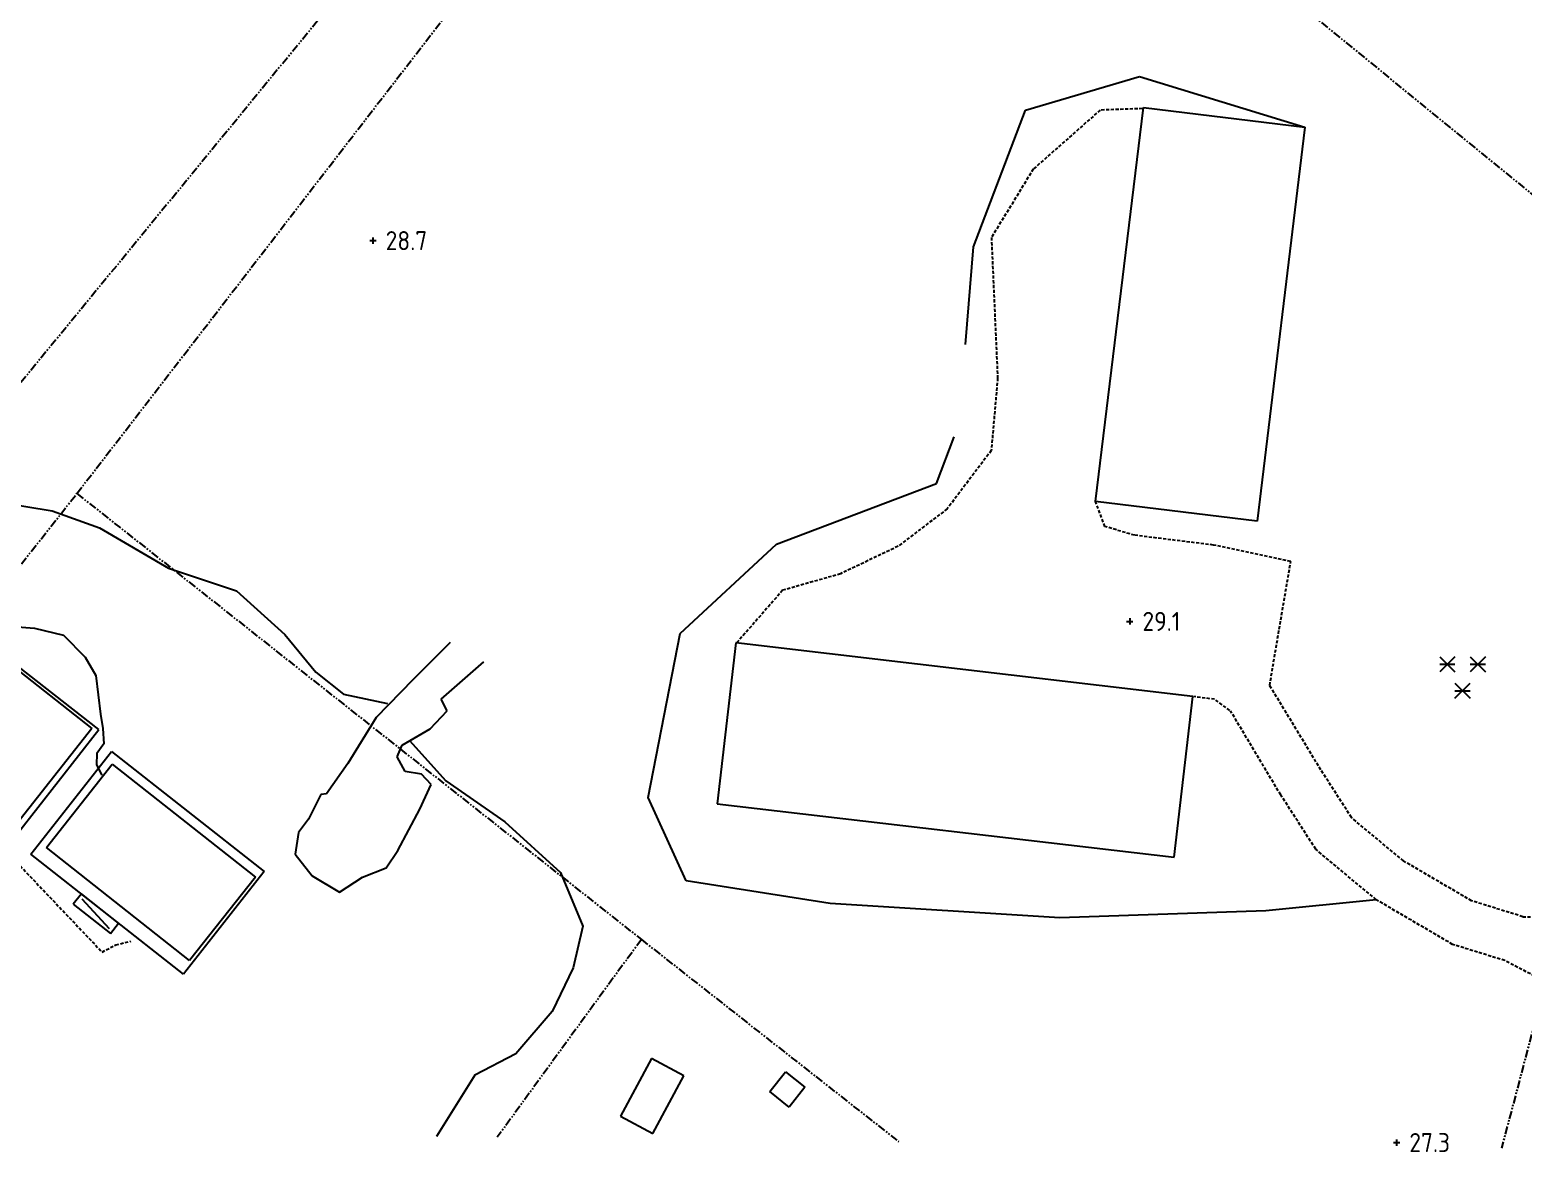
# Model space of a CAD drawing. Header units: metres. Extents: x 139929 to 142176, y 6401995 to 6404420.
# Drawn here: x 140269.7 to 140387.5, y 6401996.5 to 6402084.9 of the extents above; entities that cross this region are included whole.
import ezdxf
from ezdxf.enums import TextEntityAlignment as Align

# ---------------------------------------------------------------- set-up
doc = ezdxf.new("R2010")
doc.units = ezdxf.units.M
doc.header["$LTSCALE"] = 0.5
doc.linetypes.add('DASHED', pattern=[0.75, 0.5, -0.25])
doc.linetypes.add('PHANTOM', pattern=[2.5, 1.25, -0.25, 0.25, -0.25, 0.25, -0.25])
doc.layers.get('0').update_dxf_attribs({"color": 1})
for name, color, linetype in [('M-BEF-BYGGNAD', 3, 'Continuous'), ('M-BEF-EL', 4, 'ELLEDNING'), ('M-BEF-MARKLINJE', 4, 'Continuous'), ('M-BEF-NIVÅ', 4, 'Continuous'), ('M-BEF-STRANDLINJE', 4, 'Continuous'), ('M-BEF-VÄGKANT', 1, 'DASHED'), ('M-GR-FASTIGHETSGRÄNS', 3, 'PHANTOM')]:
    doc.layers.add(name, color=color, linetype=linetype)
doc.styles.add('ISO', font='iso.shx', dxfattribs={"height": 2.5})
doc.styles.get("Standard").update_dxf_attribs({"font": 'simplex8.shx'})
doc.linetypes.add('ELLEDNING', pattern='A,3,-0.5,["E",Standard,S=0.5,R=0,X=0,Y=-0.25],-0.5', length=4)

# ---------------------------------------------------------------- blocks, each defined once
blk = doc.blocks.new('PRI_M_BARRSKOG')
for points in [[(-0.6, 1.48, 0), (-1.8, 0.28, 0)], [(-1.8, 1.48, 0), (-0.6, 0.28, 0)], [(0.6, 1.48, 0), (1.8, 0.28, 0)], [(1.8, 1.48, 0), (0.6, 0.28, 0)], [(-1.8, 0.88, 0), (-0.6, 0.88, 0)], [(0.6, 0.88, 0), (1.8, 0.88, 0)], [(-0.6, -1.8, 0), (0.6, -0.6, 0)], [(-0.6, -0.6, 0), (0.6, -1.8, 0)], [(-0.6, -1.2, 0), (0.6, -1.2, 0)]]:
    blk.add_polyline3d(points)
blk = doc.blocks.new('PRI_NIVÅ_HÖJDPUNKT_ISM')
at = {"color": 7}
for p, q in [((-0.25, 0), (0.25, 0)), ((0, 0.25), (0, -0.25))]:
    blk.add_line(p, q, dxfattribs=at)

msp = doc.modelspace()

# ---------------------------------------------------------------- linework, layer by layer
at = {"layer": 'M-BEF-BYGGNAD'}
for p, q in [((140353.74, 6402047.75), (140357.52, 6402078.8)), ((140357.52, 6402078.8), (140370.25, 6402077.25)), ((140370.25, 6402077.25), (140366.48, 6402046.2)), ((140366.48, 6402046.2), (140353.74, 6402047.75)), ((140325.38, 6402036.61), (140323.9, 6402023.93)), ((140361.42, 6402032.39), (140325.38, 6402036.61)), ((140275.15, 6402029.78), (140267.57, 6402035.71)), ((140268.01, 6402035.07), (140274.61, 6402029.86)), ((140359.93, 6402019.71), (140361.42, 6402032.39)), ((140274.61, 6402029.86), (140268.66, 6402022.33)), ((140268.74, 6402021.59), (140275.15, 6402029.78)), ((140269.79, 6402019.96), (140276.15, 6402028.05)), ((140276.15, 6402028.05), (140288.2, 6402018.58)), ((140271.03, 6402020.49), (140276.22, 6402027.06)), ((140276.22, 6402027.06), (140287.5, 6402018.15)), ((140323.9, 6402023.93), (140359.93, 6402019.71)), ((140281.84, 6402010.49), (140269.79, 6402019.96)), ((140282.31, 6402011.58), (140271.03, 6402020.49)), ((140288.2, 6402018.58), (140281.84, 6402010.49)), ((140287.5, 6402018.15), (140282.31, 6402011.58)), ((140273.78, 6402016.83), (140273.13, 6402016.01)), ((140273.13, 6402016.01), (140276.07, 6402013.7)), ((140276.71, 6402014.52), (140273.78, 6402016.83)), ((140276, 6402014.08), (140273.85, 6402016.41)), ((140276.07, 6402013.7), (140276.71, 6402014.52)), ((140318.72, 6402003.86), (140316.28, 6401999.3)), ((140321.28, 6402002.5), (140318.72, 6402003.86)), ((140318.83, 6401997.93), (140321.28, 6402002.5)), ((140328.05, 6402001.24), (140329.29, 6402002.81)), ((140329.29, 6402002.81), (140330.82, 6402001.6)), ((140329.59, 6402000.03), (140328.05, 6402001.24)), ((140330.82, 6402001.6), (140329.59, 6402000.03)), ((140316.28, 6401999.3), (140318.83, 6401997.93))]:
    msp.add_line(p, q, dxfattribs=at)
at = {"layer": 'M-BEF-EL', "flags": 128}
msp.add_lwpolyline([(140239.02, 6402028), (140239.06, 6402027.67), (140239.7, 6402027.19), (140241.04, 6402028.37), (140243.57, 6402029.87), (140246.37, 6402031.42), (140250.5, 6402032.36), (140252.65, 6402033.76), (140257.47, 6402034.91), (140260.21, 6402033.25), (140263.86, 6402034.69), (140265.52, 6402036.1), (140268.4, 6402037.9), (140270.09, 6402037.78), (140272.37, 6402037.22), (140274.09, 6402035.47), (140274.92, 6402034.03), (140275.29, 6402030.99), (140275.47, 6402029.87), (140275.55, 6402028.65), (140274.99, 6402027.88), (140274.97, 6402026.99), (140275.39, 6402026.17)], dxfattribs=at)
at = {"layer": 'M-BEF-MARKLINJE', "lineweight": -3}
for p, q in [((140348.21, 6402078.58), (140357.21, 6402081.25)), ((140357.21, 6402081.25), (140370.25, 6402077.25)), ((140344.12, 6402067.83), (140348.21, 6402078.58)), ((140343.48, 6402060.12), (140344.12, 6402067.83)), ((140341.21, 6402049.17), (140342.6, 6402052.84)), ((140328.58, 6402044.38), (140341.21, 6402049.17)), ((140267.29, 6402047.69), (140271.48, 6402047.01)), ((140267.29, 6402047.69), (140271.48, 6402047.01)), ((140271.48, 6402047.01), (140275.2, 6402045.67)), ((140271.48, 6402047.01), (140275.2, 6402045.67)), ((140275.2, 6402045.67), (140280.64, 6402042.49)), ((140275.2, 6402045.67), (140280.64, 6402042.49)), ((140320.99, 6402037.35), (140328.58, 6402044.38)), ((140280.64, 6402042.49), (140286.02, 6402040.72)), ((140280.64, 6402042.49), (140286.02, 6402040.72)), ((140286.02, 6402040.72), (140289.82, 6402037.27)), ((140286.02, 6402040.72), (140289.82, 6402037.27)), ((140289.82, 6402037.27), (140292.27, 6402034.29)), ((140289.82, 6402037.27), (140292.27, 6402034.29)), ((140318.48, 6402024.43), (140320.99, 6402037.35)), ((140292.27, 6402034.29), (140294.44, 6402032.56)), ((140292.27, 6402034.29), (140294.44, 6402032.56)), ((140294.44, 6402032.56), (140297.91, 6402031.82)), ((140294.44, 6402032.56), (140297.91, 6402031.82)), ((140299.65, 6402028.91), (140302.52, 6402025.74)), ((140299.65, 6402028.91), (140302.52, 6402025.74)), ((140302.52, 6402025.74), (140307.16, 6402022.51)), ((140302.52, 6402025.74), (140307.16, 6402022.51)), ((140321.47, 6402017.85), (140318.48, 6402024.43)), ((140307.16, 6402022.51), (140311.55, 6402018.51)), ((140307.16, 6402022.51), (140311.55, 6402018.51)), ((140311.55, 6402018.51), (140313.33, 6402014.28)), ((140311.55, 6402018.51), (140313.33, 6402014.28)), ((140332.83, 6402016.08), (140321.47, 6402017.85)), ((140350.93, 6402014.95), (140332.83, 6402016.08)), ((140375.87, 6402016.37), (140367.17, 6402015.5)), ((140367.17, 6402015.5), (140350.93, 6402014.95)), ((140313.33, 6402014.28), (140312.55, 6402011)), ((140313.33, 6402014.28), (140312.55, 6402011)), ((140312.55, 6402011), (140310.89, 6402007.55)), ((140312.55, 6402011), (140310.89, 6402007.55)), ((140310.89, 6402007.55), (140308.04, 6402004.22)), ((140310.89, 6402007.55), (140308.04, 6402004.22)), ((140308.04, 6402004.22), (140304.81, 6402002.54)), ((140308.04, 6402004.22), (140304.81, 6402002.54)), ((140304.81, 6402002.54), (140301.79, 6401997.71)), ((140304.81, 6402002.54), (140301.79, 6401997.71)), ((140301.79, 6401997.71), (140301.78, 6401997.7)), ((140301.79, 6401997.71), (140301.78, 6401997.7))]:
    msp.add_line(p, q, dxfattribs=at)
at = {"layer": 'M-BEF-STRANDLINJE', "lineweight": -3}
for p, q in [((140302.85, 6402036.63), (140299.92, 6402033.69)), ((140302.15, 6402032.18), (140305.52, 6402035.11)), ((140299.92, 6402033.69), (140297.01, 6402030.73)), ((140302.62, 6402031.25), (140302.15, 6402032.18)), ((140297.01, 6402030.73), (140294.79, 6402027.1)), ((140301.28, 6402029.84), (140302.62, 6402031.25)), ((140299.07, 6402028.55), (140301.28, 6402029.84)), ((140298.69, 6402027.63), (140299.07, 6402028.55)), ((140294.79, 6402027.1), (140293.11, 6402024.71)), ((140299.31, 6402026.46), (140298.69, 6402027.63)), ((140300.59, 6402026.26), (140299.31, 6402026.46)), ((140300.47, 6402023.5), (140301.35, 6402025.45)), ((140301.35, 6402025.45), (140300.59, 6402026.26)), ((140292.66, 6402024.67), (140291.69, 6402022.71)), ((140293.11, 6402024.71), (140292.66, 6402024.67)), ((140298.73, 6402020.24), (140300.47, 6402023.5)), ((140291.69, 6402022.71), (140290.9, 6402021.67)), ((140290.9, 6402021.67), (140290.64, 6402019.96)), ((140290.64, 6402019.96), (140291.98, 6402018.24)), ((140297.81, 6402018.88), (140298.73, 6402020.24)), ((140295.94, 6402018.14), (140297.81, 6402018.88)), ((140291.98, 6402018.24), (140294.13, 6402016.96)), ((140294.13, 6402016.96), (140295.94, 6402018.14))]:
    msp.add_line(p, q, dxfattribs=at)
at = {"layer": 'M-BEF-VÄGKANT', "lineweight": -3}
for p, q in [((140354.11, 6402078.6), (140348.83, 6402073.94)), ((140357.44, 6402078.71), (140354.11, 6402078.6)), ((140348.83, 6402073.94), (140345.53, 6402068.56)), ((140345.53, 6402068.56), (140346.02, 6402057.48)), ((140346.02, 6402057.48), (140345.52, 6402051.77)), ((140345.52, 6402051.77), (140342.04, 6402047.17)), ((140342.04, 6402047.17), (140338.17, 6402044.22)), ((140354.47, 6402045.78), (140353.74, 6402047.75)), ((140356.82, 6402045.09), (140354.47, 6402045.78)), ((140363.03, 6402044.32), (140356.82, 6402045.09)), ((140369.13, 6402043.02), (140363.03, 6402044.32)), ((140338.17, 6402044.22), (140333.63, 6402042.05)), ((140333.63, 6402042.05), (140329.07, 6402040.75)), ((140367.47, 6402033.26), (140369.13, 6402043.02)), ((140329.07, 6402040.75), (140325.47, 6402036.63)), ((140371.51, 6402026.59), (140367.47, 6402033.26)), ((140363.13, 6402032.16), (140361.48, 6402032.37)), ((140364.33, 6402031.29), (140363.13, 6402032.16)), ((140368.34, 6402024.63), (140364.38, 6402031.26)), ((140373.92, 6402022.84), (140371.51, 6402026.59)), ((140371.1, 6402020.34), (140368.34, 6402024.63)), ((140378.02, 6402019.42), (140373.92, 6402022.84)), ((140375.87, 6402016.37), (140371.1, 6402020.34)), ((140268.69, 6402019.31), (140275.41, 6402012.24)), ((140383.39, 6402016.28), (140378.02, 6402019.42)), ((140381.88, 6402012.85), (140375.87, 6402016.37)), ((140387.42, 6402015.03), (140383.39, 6402016.28)), ((140387.42, 6402015.03), (140389.64, 6402014.98)), ((140275.41, 6402012.24), (140276.5, 6402012.82)), ((140276.5, 6402012.82), (140277.69, 6402013.09)), ((140386, 6402011.57), (140381.88, 6402012.85)), ((140389.36, 6402009.83), (140386, 6402011.57))]:
    msp.add_line(p, q, dxfattribs=at)
at = {"layer": 'M-GR-FASTIGHETSGRÄNS'}
for p, q in [((140273.43, 6402048.38), (140328.91, 6402120.24)), ((140328.91, 6402120.24), (140394.12, 6402067.1)), ((140294.78, 6402088.52), (140235.05, 6402015.76)), ((140244.26, 6402011.44), (140273.43, 6402048.38)), ((140273.43, 6402048.38), (140317.93, 6402013.23)), ((140393.23, 6402025.09), (140385.75, 6401996.78)), ((140317.93, 6402013.23), (140306.57, 6401997.65)), ((140317.93, 6402013.23), (140338.22, 6401997.3))]:
    msp.add_line(p, q, dxfattribs=at)

# ---------------------------------------------------------------- block references
at = {"layer": 'M-BEF-MARKLINJE', "lineweight": -3}
msp.add_blockref('PRI_M_BARRSKOG', (140382.68, 6402034.04, 28.77), dxfattribs=at)
at = {"layer": 'M-BEF-NIVÅ', "lineweight": -3}
for p in [(140296.77, 6402068.31, 28.73), (140356.44, 6402038.3, 29.12), (140377.48, 6401997.23, 27.26)]:
    msp.add_blockref('PRI_NIVÅ_HÖJDPUNKT_ISM', p, dxfattribs=at)

# ---------------------------------------------------------------- texts
at = {"layer": 'M-BEF-NIVÅ', "style": 'ISO'}
for s, p in [('28.7', (140297.77, 6402068.31)), ('29.1', (140357.44, 6402038.3)), ('27.3', (140378.48, 6401997.23))]:
    msp.add_text(s, height=1.5, dxfattribs=at).set_placement(p, align=Align.MIDDLE_LEFT)

doc.saveas('drawing.dxf')
